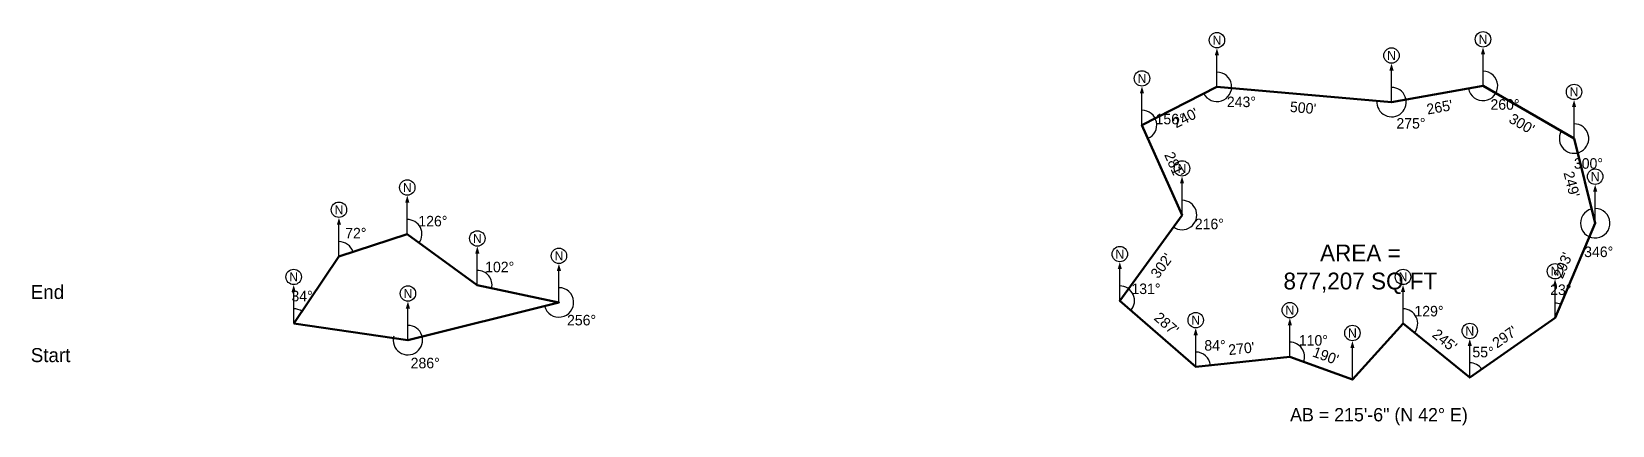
# Model space of a CAD drawing. Header units: feet. Extents: x -46948 to 7167, y -3485 to 9990.
import ezdxf
from ezdxf.enums import TextEntityAlignment as Align

# ---------------------------------------------------------------- set-up
doc = ezdxf.new("R2010")
doc.units = ezdxf.units.FT
doc.header["$MEASUREMENT"] = 0
for name, color, linetype in [('DIM-ANG', 6, 'Continuous'), ('DIM-LIN', 1, 'Continuous'), ('NORTH', 5, 'Continuous'), ('TEXT', 3, 'Continuous')]:
    doc.layers.add(name, color=color, linetype=linetype)
doc.layers.add('TRAVERSE', color=7, linetype='Continuous', lineweight=50)

# ---------------------------------------------------------------- blocks, each defined once
blk = doc.blocks.new('NARROW')
blk.add_line((0, 0), (0, 1080))
blk.add_lwpolyline([(0, 1080, 144, 0, 0), (0, 1320, 0, 0, 0)], format="xyseb")
blk.add_circle((0, 1596), 264)
blk.add_text('N', height=312).set_placement((0, 1596), align=Align.MIDDLE_CENTER)

msp = doc.modelspace()

# ---------------------------------------------------------------- linework, layer by layer
at = {"layer": 'DIM-ANG'}
for centre, start in [((-6371, 8100), -153), ((2738, 8130), -170), ((-394, 7578), -185), ((-8937, 6793), -66), ((5855, 6330), -210), ((-7566, 3713), -126), ((6578, 3431), -256), ((-34088, 3058), -36), ((-36427, 2298), 18), ((-31690, 1316), -12), ((-28896, 722), -166), ((-9696, 781), -41), ((5204, 194), 67), ((-37977, 0), 56), ((0, 0), -39), ((-34066, -567), -196), ((-7097, -1479), 6), ((-3875, -1140), -20), ((2285, -1850), 35)]:
    msp.add_arc(centre, 504, start, 90, dxfattribs=at)
at = {"layer": 'TRAVERSE'}
for points in [[(0, 0), (2285, -1850), (5204, 194), (6578, 3431), (5855, 6330), (2738, 8130), (-394, 7578), (-6371, 8100), (-8937, 6793), (-7566, 3713), (-9696, 781), (-7097, -1479), (-3875, -1140), (-1732, -1920)], [(-37977, 0), (-36427, 2298), (-34088, 3058), (-31690, 1316), (-28896, 722), (-34066, -567)]]:
    msp.add_lwpolyline(points, close=True, dxfattribs=at)

# ---------------------------------------------------------------- block references
at = {"layer": 'NORTH'}
for p in [(-6371, 8100), (2738, 8130), (-394, 7578), (-8937, 6793), (5855, 6330), (-7566, 3713), (-34088, 3058), (6578, 3431), (-36427, 2298), (-31690, 1316), (-28896, 722), (-9696, 781), (-37977, 0), (0, 0), (5204, 194), (-34066, -567), (-3875, -1140), (-7097, -1479), (2285, -1850), (-1732, -1920)]:
    msp.add_blockref('NARROW', p, dxfattribs=at)

# ---------------------------------------------------------------- texts
at = {"layer": 'DIM-ANG'}
for s, p in [('243%%d', (-5532, 7586)), ('260%%d', (3491, 7497)), ('156%%d', (-7975, 6998)), ('275%%d', (271, 6852)), ('300%%d', (6347, 5478)), ('72%%d', (-35849, 3094)), ('126%%d', (-33211, 3505)), ('216%%d', (-6630, 3408)), ('346%%d', (6698, 2454)), ('102%%d', (-30925, 1935)), ('34%%d', (-37690, 941)), ('131%%d', (-8801, 1189)), ('23%%d', (5400, 1158)), ('129%%d', (888, 424)), ('256%%d', (-28121, 116)), ('110%%d', (-3069, -576)), ('84%%d', (-6438, -748)), ('55%%d', (2739, -977)), ('286%%d', (-33474, -1353))]:
    msp.add_text(s, height=360, dxfattribs=at).set_placement(p, align=Align.MIDDLE_CENTER)
at = {"layer": 'DIM-LIN'}
for s, rotation, p in [("500'", 355, (-3422, 7385)), ("265'", 10, (1251, 7405)), ("240'", 27, (-7447, 7040)), ("300'", 330, (4068, 6835)), ("281'", -66, (-7835, 5438)), ("249'", 284, (5774, 4770)), ("302'", 54, (-8262, 1979)), ("293'", 67, (5471, 1990)), ("287'", -41, (-8097, -5)), ("245'", -39, (1429, -571)), ("297'", 35, (3483, -455)), ("270'", 6, (-5533, -856)), ("190'", -20, (-2647, -1102))]:
    msp.add_text(s, height=360, rotation=rotation, dxfattribs=at).set_placement(p, align=Align.MIDDLE_CENTER)
at = {"layer": 'TEXT'}
for s, height, p in [('End', 480, (-46977, 1080)), ('Start', 480, (-46977, -1080)), ('AB = 215\'-6" (N 42%%d E)', 456, (-3866, -3120))]:
    msp.add_text(s, height=height, dxfattribs=at).set_placement(p, align=Align.MIDDLE_LEFT)
at = {"layer": 'TEXT', "insert": (-1460, 1856), "char_height": 576, "attachment_point": 5}
msp.add_mtext('AREA =\\P877,207 SQ FT', dxfattribs=at)

doc.saveas('drawing.dxf')
